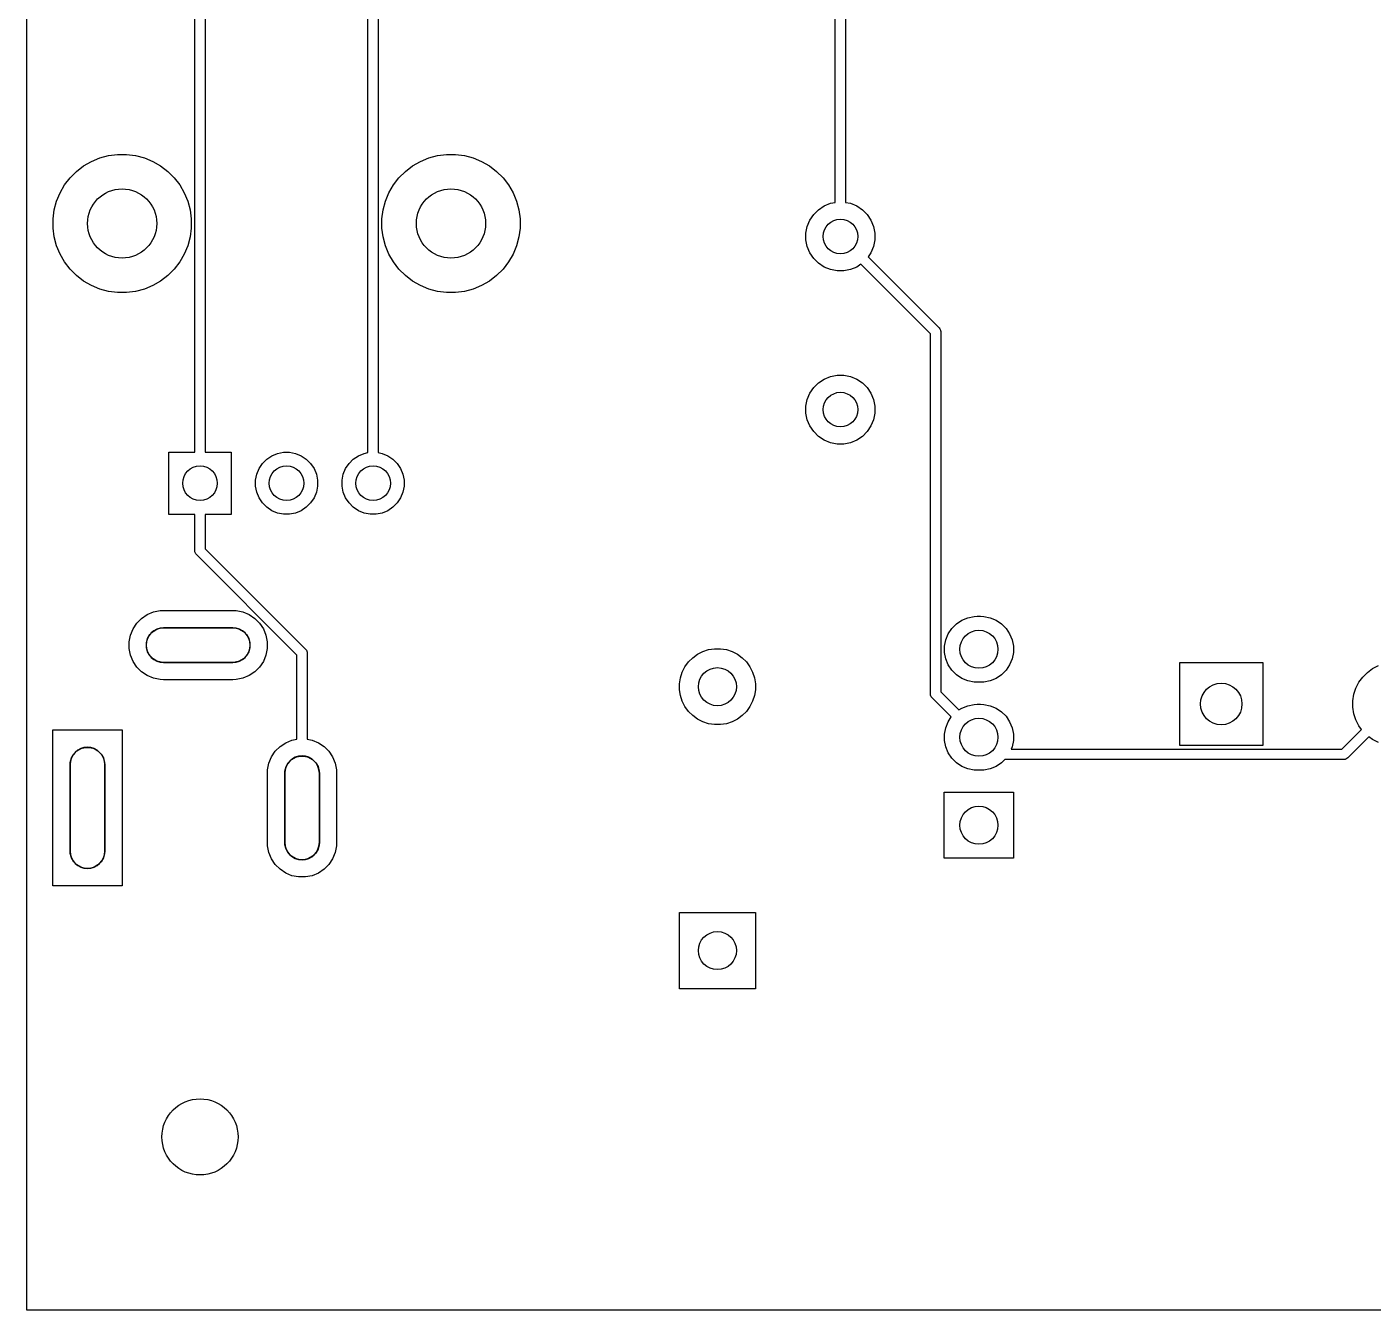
# Model space of a CAD drawing. Extents: x 119.8 to 199.8, y -185.2 to -95.2.
# Drawn here: x 119.76 to 158.64, y -185.16 to -148.11 of the extents above; entities that cross this region are included whole.
import ezdxf

# ---------------------------------------------------------------- set-up
doc = ezdxf.new("R2010")
doc.units = 0
doc.layers.add('BLACK', color=7, linetype='CONTINUOUS')

msp = doc.modelspace()

# ---------------------------------------------------------------- linework, layer by layer
at = {"layer": 'BLACK', "linetype": 'CONTINUOUS'}
for p, q in [((119.7556, -185.1644), (119.7556, -95.1644)), ((143.1056, -153.179555), (143.1056, -140.5444)), ((143.4056, -140.606532), (143.4056, -153.179555)), ((129.603, -160.40654), (129.603, -147.372259)), ((129.903, -147.373293), (129.903, -160.405506)), ((124.6082, -148.1644), (124.6082, -147.3894)), ((124.9082, -147.3894), (124.9082, -148.1644)), ((124.6082, -160.3894), (124.6082, -148.1644)), ((124.9082, -148.1644), (124.9082, -160.3894)), ((121.39446, -152.126461), (121.621023, -151.995655)), ((121.621023, -151.995655), (121.862721, -151.89554)), ((121.862721, -151.89554), (122.115419, -151.827829)), ((122.115419, -151.827829), (122.374794, -151.793682)), ((122.374794, -151.793682), (122.636406, -151.793682)), ((122.636406, -151.793682), (122.895781, -151.827829)), ((122.895781, -151.827829), (123.148479, -151.89554)), ((123.148479, -151.89554), (123.390177, -151.995655)), ((123.390177, -151.995655), (123.61674, -152.126461)), ((130.89446, -152.126461), (131.121023, -151.995655)), ((131.121023, -151.995655), (131.362721, -151.89554)), ((131.362721, -151.89554), (131.615419, -151.827829)), ((131.615419, -151.827829), (131.874794, -151.793682)), ((131.874794, -151.793682), (132.136406, -151.793682)), ((132.136406, -151.793682), (132.395781, -151.827829)), ((132.395781, -151.827829), (132.648479, -151.89554)), ((132.648479, -151.89554), (132.890177, -151.995655)), ((132.890177, -151.995655), (133.11674, -152.126461)), ((121.00192, -152.470708), (121.186908, -152.28572)), ((121.186908, -152.28572), (121.39446, -152.126461)), ((123.61674, -152.126461), (123.824292, -152.28572)), ((123.824292, -152.28572), (124.00928, -152.470708)), ((130.50192, -152.470708), (130.686908, -152.28572)), ((130.686908, -152.28572), (130.89446, -152.126461)), ((133.11674, -152.126461), (133.324292, -152.28572)), ((133.324292, -152.28572), (133.50928, -152.470708)), ((120.711855, -152.904823), (120.842661, -152.67826)), ((120.842661, -152.67826), (121.00192, -152.470708)), ((124.00928, -152.470708), (124.168539, -152.67826)), ((124.168539, -152.67826), (124.299345, -152.904823)), ((130.211855, -152.904823), (130.342661, -152.67826)), ((130.342661, -152.67826), (130.50192, -152.470708)), ((133.50928, -152.470708), (133.668539, -152.67826)), ((133.668539, -152.67826), (133.799345, -152.904823)), ((120.544029, -153.399219), (120.61174, -153.146521)), ((120.61174, -153.146521), (120.711855, -152.904823)), ((124.299345, -152.904823), (124.39946, -153.146521)), ((124.39946, -153.146521), (124.467171, -153.399219)), ((130.044029, -153.399219), (130.11174, -153.146521)), ((130.11174, -153.146521), (130.211855, -152.904823)), ((133.799345, -152.904823), (133.89946, -153.146521)), ((133.89946, -153.146521), (133.967171, -153.399219)), ((142.784203, -153.282479), (142.965315, -153.20746)), ((142.965315, -153.20746), (143.1056, -153.179555)), ((143.4056, -153.179555), (143.545885, -153.20746)), ((143.545885, -153.20746), (143.726997, -153.282479)), ((120.509882, -153.658594), (120.544029, -153.399219)), ((124.467171, -153.399219), (124.501318, -153.658594)), ((130.009882, -153.658594), (130.044029, -153.399219)), ((133.967171, -153.399219), (134.001318, -153.658594)), ((142.373679, -153.693003), (142.48259, -153.530007)), ((142.48259, -153.530007), (142.621207, -153.39139)), ((142.621207, -153.39139), (142.784203, -153.282479)), ((143.726997, -153.282479), (143.889993, -153.39139)), ((143.889993, -153.39139), (144.02861, -153.530007)), ((144.02861, -153.530007), (144.137521, -153.693003)), ((120.509882, -153.920206), (120.509882, -153.658594)), ((120.544029, -154.179581), (120.509882, -153.920206)), ((124.501318, -153.920206), (124.467171, -154.179581)), ((124.501318, -153.658594), (124.501318, -153.920206)), ((130.009882, -153.920206), (130.009882, -153.658594)), ((130.044029, -154.179581), (130.009882, -153.920206)), ((134.001318, -153.920206), (133.967171, -154.179581)), ((134.001318, -153.658594), (134.001318, -153.920206)), ((142.260415, -154.066383), (142.29866, -153.874115)), ((142.29866, -153.874115), (142.373679, -153.693003)), ((144.137521, -153.693003), (144.21254, -153.874115)), ((144.21254, -153.874115), (144.250785, -154.066383)), ((120.61174, -154.432279), (120.544029, -154.179581)), ((124.467171, -154.179581), (124.39946, -154.432279)), ((130.11174, -154.432279), (130.044029, -154.179581)), ((133.967171, -154.179581), (133.89946, -154.432279)), ((142.260415, -154.262417), (142.260415, -154.066383)), ((142.29866, -154.454685), (142.260415, -154.262417)), ((144.250785, -154.262417), (144.21254, -154.454685)), ((144.250785, -154.066383), (144.250785, -154.262417)), ((120.711855, -154.673977), (120.61174, -154.432279)), ((120.842661, -154.90054), (120.711855, -154.673977)), ((124.299345, -154.673977), (124.168539, -154.90054)), ((124.39946, -154.432279), (124.299345, -154.673977)), ((130.211855, -154.673977), (130.11174, -154.432279)), ((130.342661, -154.90054), (130.211855, -154.673977)), ((133.799345, -154.673977), (133.668539, -154.90054)), ((133.89946, -154.432279), (133.799345, -154.673977)), ((142.373679, -154.635797), (142.29866, -154.454685)), ((142.48259, -154.798793), (142.373679, -154.635797)), ((144.137521, -154.635797), (144.058056, -154.754724)), ((144.058056, -154.754724), (146.109066, -156.805734)), ((144.21254, -154.454685), (144.137521, -154.635797)), ((121.00192, -155.108092), (120.842661, -154.90054)), ((121.186908, -155.29308), (121.00192, -155.108092)), ((124.00928, -155.108092), (123.824292, -155.29308)), ((124.168539, -154.90054), (124.00928, -155.108092)), ((130.50192, -155.108092), (130.342661, -154.90054)), ((130.686908, -155.29308), (130.50192, -155.108092)), ((133.50928, -155.108092), (133.324292, -155.29308)), ((133.668539, -154.90054), (133.50928, -155.108092)), ((142.621207, -154.93741), (142.48259, -154.798793)), ((142.784203, -155.046321), (142.621207, -154.93741)), ((142.965315, -155.12134), (142.784203, -155.046321)), ((143.157583, -155.159585), (142.965315, -155.12134)), ((143.545885, -155.12134), (143.353617, -155.159585)), ((143.726997, -155.046321), (143.545885, -155.12134)), ((143.845924, -154.966856), (143.726997, -155.046321)), ((145.853, -156.973932), (143.845924, -154.966856)), ((121.39446, -155.452339), (121.186908, -155.29308)), ((121.621023, -155.583145), (121.39446, -155.452339)), ((123.61674, -155.452339), (123.390177, -155.583145)), ((123.824292, -155.29308), (123.61674, -155.452339)), ((130.89446, -155.452339), (130.686908, -155.29308)), ((131.121023, -155.583145), (130.89446, -155.452339)), ((133.11674, -155.452339), (132.890177, -155.583145)), ((133.324292, -155.29308), (133.11674, -155.452339)), ((143.353617, -155.159585), (143.157583, -155.159585)), ((121.862721, -155.68326), (121.621023, -155.583145)), ((122.115419, -155.750971), (121.862721, -155.68326)), ((122.374794, -155.785118), (122.115419, -155.750971)), ((122.636406, -155.785118), (122.374794, -155.785118)), ((122.895781, -155.750971), (122.636406, -155.785118)), ((123.148479, -155.68326), (122.895781, -155.750971)), ((123.390177, -155.583145), (123.148479, -155.68326)), ((131.362721, -155.68326), (131.121023, -155.583145)), ((131.615419, -155.750971), (131.362721, -155.68326)), ((131.874794, -155.785118), (131.615419, -155.750971)), ((132.136406, -155.785118), (131.874794, -155.785118)), ((132.395781, -155.750971), (132.136406, -155.785118)), ((132.648479, -155.68326), (132.395781, -155.750971)), ((132.890177, -155.583145), (132.648479, -155.68326)), ((145.853, -167.3718), (145.853, -156.973932)), ((146.109066, -156.805734), (146.127721, -156.828464)), ((146.127721, -156.828464), (146.143557, -156.866699)), ((146.143557, -156.866699), (146.150118, -156.882536)), ((146.150118, -156.882536), (146.153, -156.9118)), ((146.153, -156.9118), (146.153, -167.309668)), ((142.784203, -158.282479), (142.965315, -158.20746)), ((142.965315, -158.20746), (143.157583, -158.169215)), ((143.157583, -158.169215), (143.353617, -158.169215)), ((143.353617, -158.169215), (143.545885, -158.20746)), ((143.545885, -158.20746), (143.726997, -158.282479)), ((142.373679, -158.693003), (142.48259, -158.530007)), ((142.48259, -158.530007), (142.621207, -158.39139)), ((142.621207, -158.39139), (142.784203, -158.282479)), ((143.726997, -158.282479), (143.889993, -158.39139)), ((143.889993, -158.39139), (144.02861, -158.530007)), ((144.02861, -158.530007), (144.137521, -158.693003)), ((142.260415, -159.066383), (142.29866, -158.874115)), ((142.29866, -158.874115), (142.373679, -158.693003)), ((144.137521, -158.693003), (144.21254, -158.874115)), ((144.21254, -158.874115), (144.250785, -159.066383)), ((142.260415, -159.262417), (142.260415, -159.066383)), ((142.29866, -159.454685), (142.260415, -159.262417)), ((144.250785, -159.262417), (144.21254, -159.454685)), ((144.250785, -159.066383), (144.250785, -159.262417)), ((142.373679, -159.635797), (142.29866, -159.454685)), ((142.48259, -159.798793), (142.373679, -159.635797)), ((142.621207, -159.93741), (142.48259, -159.798793)), ((144.02861, -159.798793), (143.889993, -159.93741)), ((144.137521, -159.635797), (144.02861, -159.798793)), ((144.21254, -159.454685), (144.137521, -159.635797)), ((142.784203, -160.046321), (142.621207, -159.93741)), ((142.965315, -160.12134), (142.784203, -160.046321)), ((143.157583, -160.159585), (142.965315, -160.12134)), ((143.353617, -160.159585), (143.157583, -160.159585)), ((143.545885, -160.12134), (143.353617, -160.159585)), ((143.726997, -160.046321), (143.545885, -160.12134)), ((143.889993, -159.93741), (143.726997, -160.046321)), ((123.8556, -162.1894), (123.8556, -160.3894)), ((123.8556, -160.3894), (124.6082, -160.3894)), ((124.9082, -160.3894), (125.6556, -160.3894)), ((125.6556, -160.3894), (125.6556, -162.1894)), ((126.559891, -160.718446), (126.684646, -160.593691)), ((126.684646, -160.593691), (126.831343, -160.495671)), ((126.831343, -160.495671), (126.994344, -160.428154)), ((126.994344, -160.428154), (127.167385, -160.393734)), ((127.167385, -160.393734), (127.343815, -160.393734)), ((127.343815, -160.393734), (127.516856, -160.428154)), ((127.516856, -160.428154), (127.679857, -160.495671)), ((127.679857, -160.495671), (127.826554, -160.593691)), ((127.826554, -160.593691), (127.951309, -160.718446)), ((129.059891, -160.718446), (129.184646, -160.593691)), ((129.184646, -160.593691), (129.331343, -160.495671)), ((129.331343, -160.495671), (129.494344, -160.428154)), ((129.494344, -160.428154), (129.603, -160.40654)), ((129.903, -160.405506), (130.016856, -160.428154)), ((130.016856, -160.428154), (130.179857, -160.495671)), ((130.179857, -160.495671), (130.326554, -160.593691)), ((130.326554, -160.593691), (130.451309, -160.718446)), ((126.394354, -161.028144), (126.461871, -160.865143)), ((126.461871, -160.865143), (126.559891, -160.718446)), ((127.951309, -160.718446), (128.049329, -160.865143)), ((128.049329, -160.865143), (128.116846, -161.028144)), ((128.894354, -161.028144), (128.961871, -160.865143)), ((128.961871, -160.865143), (129.059891, -160.718446)), ((130.451309, -160.718446), (130.549329, -160.865143)), ((130.549329, -160.865143), (130.616846, -161.028144)), ((126.359934, -161.201185), (126.394354, -161.028144)), ((126.359934, -161.377615), (126.359934, -161.201185)), ((126.394354, -161.550656), (126.359934, -161.377615)), ((128.116846, -161.028144), (128.151266, -161.201185)), ((128.151266, -161.377615), (128.116846, -161.550656)), ((128.151266, -161.201185), (128.151266, -161.377615)), ((128.859934, -161.201185), (128.894354, -161.028144)), ((128.859934, -161.377615), (128.859934, -161.201185)), ((128.894354, -161.550656), (128.859934, -161.377615)), ((130.616846, -161.028144), (130.651266, -161.201185)), ((130.651266, -161.377615), (130.616846, -161.550656)), ((130.651266, -161.201185), (130.651266, -161.377615)), ((126.461871, -161.713657), (126.394354, -161.550656)), ((126.559891, -161.860354), (126.461871, -161.713657)), ((128.049329, -161.713657), (127.951309, -161.860354)), ((128.116846, -161.550656), (128.049329, -161.713657)), ((128.961871, -161.713657), (128.894354, -161.550656)), ((129.059891, -161.860354), (128.961871, -161.713657)), ((130.549329, -161.713657), (130.451309, -161.860354)), ((130.616846, -161.550656), (130.549329, -161.713657)), ((126.684646, -161.985109), (126.559891, -161.860354)), ((126.831343, -162.083129), (126.684646, -161.985109)), ((126.994344, -162.150646), (126.831343, -162.083129)), ((127.167385, -162.185066), (126.994344, -162.150646)), ((127.516856, -162.150646), (127.343815, -162.185066)), ((127.679857, -162.083129), (127.516856, -162.150646)), ((127.826554, -161.985109), (127.679857, -162.083129)), ((127.951309, -161.860354), (127.826554, -161.985109)), ((129.184646, -161.985109), (129.059891, -161.860354)), ((129.331343, -162.083129), (129.184646, -161.985109)), ((129.494344, -162.150646), (129.331343, -162.083129)), ((129.667385, -162.185066), (129.494344, -162.150646)), ((130.016856, -162.150646), (129.843815, -162.185066)), ((130.179857, -162.083129), (130.016856, -162.150646)), ((130.326554, -161.985109), (130.179857, -162.083129)), ((130.451309, -161.860354), (130.326554, -161.985109)), ((124.6056, -162.1894), (123.8556, -162.1894)), ((124.6056, -163.245556), (124.6056, -162.1894)), ((125.6556, -162.1894), (124.9056, -162.1894)), ((124.9056, -162.1894), (124.9056, -163.183424)), ((127.343815, -162.185066), (127.167385, -162.185066)), ((129.843815, -162.185066), (129.667385, -162.185066)), ((124.608482, -163.274819), (124.6056, -163.245556)), ((124.630879, -163.328891), (124.608482, -163.274819)), ((124.9056, -163.183424), (127.809066, -166.08689)), ((124.649534, -163.351622), (124.630879, -163.328891)), ((127.553, -166.255088), (124.649534, -163.351622)), ((122.92999, -165.330007), (123.068607, -165.19139)), ((123.068607, -165.19139), (123.231603, -165.082479)), ((123.231603, -165.082479), (123.412715, -165.00746)), ((123.412715, -165.00746), (123.604983, -164.969215)), ((123.604983, -164.969215), (123.703, -164.9644)), ((123.703, -164.9644), (125.703, -164.9644)), ((125.703, -164.9644), (125.801017, -164.969215)), ((125.801017, -164.969215), (125.993285, -165.00746)), ((125.993285, -165.00746), (126.174397, -165.082479)), ((126.174397, -165.082479), (126.337393, -165.19139)), ((126.337393, -165.19139), (126.47601, -165.330007)), ((146.60384, -165.348108), (146.759095, -165.24437)), ((146.759095, -165.24437), (146.931604, -165.172914)), ((146.931604, -165.172914), (147.114739, -165.136487)), ((147.114739, -165.136487), (147.2081, -165.1319)), ((147.2081, -165.1319), (147.3031, -165.1319)), ((147.3031, -165.1319), (147.396461, -165.136487)), ((147.396461, -165.136487), (147.579596, -165.172914)), ((147.579596, -165.172914), (147.752105, -165.24437)), ((147.752105, -165.24437), (147.90736, -165.348108)), ((122.74606, -165.674115), (122.821079, -165.493003)), ((122.821079, -165.493003), (122.92999, -165.330007)), ((123.306323, -165.660019), (123.398619, -165.567723)), ((123.398619, -165.567723), (123.511658, -165.50246)), ((123.511658, -165.50246), (123.637737, -165.468678)), ((123.637737, -165.468678), (123.703, -165.4644)), ((123.703, -165.4644), (125.703, -165.4644)), ((125.703, -165.4644), (123.703, -165.4644)), ((125.703, -165.4644), (125.768263, -165.468678)), ((125.768263, -165.468678), (125.894342, -165.50246)), ((125.894342, -165.50246), (126.007381, -165.567723)), ((126.007381, -165.567723), (126.099677, -165.660019)), ((126.47601, -165.330007), (126.584921, -165.493003)), ((126.584921, -165.493003), (126.65994, -165.674115)), ((146.296614, -165.807904), (146.36807, -165.635395)), ((146.36807, -165.635395), (146.471808, -165.48014)), ((146.471808, -165.48014), (146.60384, -165.348108)), ((147.90736, -165.348108), (148.039392, -165.48014)), ((148.039392, -165.48014), (148.14313, -165.635395)), ((148.14313, -165.635395), (148.214586, -165.807904)), ((122.707815, -165.866383), (122.74606, -165.674115)), ((122.707815, -166.062417), (122.707815, -165.866383)), ((123.207278, -165.899137), (123.24106, -165.773058)), ((123.207278, -166.029663), (123.207278, -165.899137)), ((123.24106, -166.155742), (123.207278, -166.029663)), ((123.24106, -165.773058), (123.306323, -165.660019)), ((126.099677, -165.660019), (126.16494, -165.773058)), ((126.16494, -165.773058), (126.198722, -165.899137)), ((126.198722, -166.029663), (126.16494, -166.155742)), ((126.198722, -165.899137), (126.198722, -166.029663)), ((126.65994, -165.674115), (126.698185, -165.866383)), ((126.698185, -165.866383), (126.698185, -166.062417)), ((146.260187, -165.991039), (146.296614, -165.807904)), ((146.260187, -166.177761), (146.260187, -165.991039)), ((148.214586, -165.807904), (148.251013, -165.991039)), ((148.251013, -165.991039), (148.251013, -166.177761)), ((122.74606, -166.254685), (122.707815, -166.062417)), ((122.821079, -166.435797), (122.74606, -166.254685)), ((123.306323, -166.268781), (123.24106, -166.155742)), ((123.398619, -166.361077), (123.306323, -166.268781)), ((123.511658, -166.42634), (123.398619, -166.361077)), ((123.637737, -166.460122), (123.511658, -166.42634)), ((125.894342, -166.42634), (125.768263, -166.460122)), ((126.007381, -166.361077), (125.894342, -166.42634)), ((126.099677, -166.268781), (126.007381, -166.361077)), ((126.16494, -166.155742), (126.099677, -166.268781)), ((126.65994, -166.254685), (126.584921, -166.435797)), ((126.698185, -166.062417), (126.65994, -166.254685)), ((127.553, -168.679555), (127.553, -166.255088)), ((127.809066, -166.08689), (127.827721, -166.109621)), ((127.827721, -166.109621), (127.84084, -166.141295)), ((127.84084, -166.141295), (127.850118, -166.163692)), ((127.850118, -166.163692), (127.853, -166.192956)), ((127.853, -166.192956), (127.853, -168.679555)), ((138.866553, -166.450007), (138.988607, -166.327953)), ((138.988607, -166.327953), (139.128252, -166.226496)), ((139.128252, -166.226496), (139.282048, -166.148133)), ((139.282048, -166.148133), (139.44621, -166.094793)), ((139.44621, -166.094793), (139.616695, -166.067791)), ((139.616695, -166.067791), (139.789305, -166.067791)), ((139.789305, -166.067791), (139.95979, -166.094793)), ((139.95979, -166.094793), (140.123952, -166.148133)), ((140.123952, -166.148133), (140.277748, -166.226496)), ((140.277748, -166.226496), (140.417393, -166.327953)), ((140.417393, -166.327953), (140.539447, -166.450007)), ((146.296614, -166.360896), (146.260187, -166.177761)), ((146.36807, -166.533405), (146.296614, -166.360896)), ((148.214586, -166.360896), (148.14313, -166.533405)), ((148.251013, -166.177761), (148.214586, -166.360896)), ((122.92999, -166.598793), (122.821079, -166.435797)), ((123.068607, -166.73741), (122.92999, -166.598793)), ((123.231603, -166.846321), (123.068607, -166.73741)), ((123.703, -166.4644), (123.637737, -166.460122)), ((125.703, -166.4644), (123.703, -166.4644)), ((123.703, -166.4644), (125.703, -166.4644)), ((125.768263, -166.460122), (125.703, -166.4644)), ((126.337393, -166.73741), (126.174397, -166.846321)), ((126.47601, -166.598793), (126.337393, -166.73741)), ((126.584921, -166.435797), (126.47601, -166.598793)), ((138.633393, -166.90761), (138.686733, -166.743448)), ((138.686733, -166.743448), (138.765096, -166.589652)), ((138.765096, -166.589652), (138.866553, -166.450007)), ((140.539447, -166.450007), (140.640904, -166.589652)), ((140.640904, -166.589652), (140.719267, -166.743448)), ((140.719267, -166.743448), (140.772607, -166.90761)), ((146.471808, -166.68866), (146.36807, -166.533405)), ((146.60384, -166.820692), (146.471808, -166.68866)), ((146.759095, -166.92443), (146.60384, -166.820692)), ((147.90736, -166.820692), (147.752105, -166.92443)), ((148.039392, -166.68866), (147.90736, -166.820692)), ((148.14313, -166.533405), (148.039392, -166.68866)), ((153.0556, -168.8644), (153.0556, -166.4644)), ((153.0556, -166.4644), (155.4556, -166.4644)), ((155.4556, -166.4644), (155.4556, -168.8644)), ((158.343113, -166.885062), (158.476262, -166.751913)), ((158.476262, -166.751913), (158.628602, -166.641232)), ((158.628602, -166.641232), (158.79638, -166.555745)), ((123.412715, -166.92134), (123.231603, -166.846321)), ((123.604983, -166.959585), (123.412715, -166.92134)), ((123.703, -166.9644), (123.604983, -166.959585)), ((125.703, -166.9644), (123.703, -166.9644)), ((125.801017, -166.959585), (125.703, -166.9644)), ((125.993285, -166.92134), (125.801017, -166.959585)), ((126.174397, -166.846321), (125.993285, -166.92134)), ((138.606391, -167.078095), (138.633393, -166.90761)), ((138.606391, -167.250705), (138.606391, -167.078095)), ((140.772607, -166.90761), (140.799609, -167.078095)), ((140.799609, -167.078095), (140.799609, -167.250705)), ((146.931604, -166.995886), (146.759095, -166.92443)), ((147.114739, -167.032313), (146.931604, -166.995886)), ((147.2081, -167.0369), (147.114739, -167.032313)), ((147.3031, -167.0369), (147.2081, -167.0369)), ((147.396461, -167.032313), (147.3031, -167.0369)), ((147.579596, -166.995886), (147.396461, -167.032313)), ((147.752105, -166.92443), (147.579596, -166.995886)), ((158.088756, -167.384266), (158.146945, -167.20518)), ((158.146945, -167.20518), (158.232432, -167.037402)), ((158.232432, -167.037402), (158.343113, -166.885062)), ((138.633393, -167.42119), (138.606391, -167.250705)), ((138.686733, -167.585352), (138.633393, -167.42119)), ((138.765096, -167.739148), (138.686733, -167.585352)), ((140.719267, -167.585352), (140.640904, -167.739148)), ((140.772607, -167.42119), (140.719267, -167.585352)), ((140.799609, -167.250705), (140.772607, -167.42119)), ((145.855882, -167.401064), (145.853, -167.3718)), ((145.858646, -167.407736), (145.855882, -167.401064)), ((145.878279, -167.455135), (145.858646, -167.407736)), ((145.896934, -167.477866), (145.878279, -167.455135)), ((146.45875, -168.039682), (145.896934, -167.477866)), ((146.153, -167.309668), (146.68033, -167.836998)), ((158.059299, -167.570249), (158.088756, -167.384266)), ((158.059299, -167.758551), (158.059299, -167.570249)), ((138.866553, -167.878793), (138.765096, -167.739148)), ((138.988607, -168.000847), (138.866553, -167.878793)), ((140.539447, -167.878793), (140.417393, -168.000847)), ((140.640904, -167.739148), (140.539447, -167.878793)), ((146.68033, -167.836998), (146.759095, -167.78437)), ((146.759095, -167.78437), (146.931604, -167.712914)), ((146.931604, -167.712914), (147.114739, -167.676487)), ((147.114739, -167.676487), (147.2081, -167.6719)), ((147.2081, -167.6719), (147.3031, -167.6719)), ((147.3031, -167.6719), (147.396461, -167.676487)), ((147.396461, -167.676487), (147.579596, -167.712914)), ((147.579596, -167.712914), (147.752105, -167.78437)), ((147.752105, -167.78437), (147.90736, -167.888108)), ((147.90736, -167.888108), (148.039392, -168.02014)), ((158.088756, -167.944534), (158.059299, -167.758551)), ((158.146945, -168.12362), (158.088756, -167.944534)), ((139.128252, -168.102304), (138.988607, -168.000847)), ((139.282048, -168.180667), (139.128252, -168.102304)), ((139.44621, -168.234007), (139.282048, -168.180667)), ((139.616695, -168.261009), (139.44621, -168.234007)), ((139.789305, -168.261009), (139.616695, -168.261009)), ((139.95979, -168.234007), (139.789305, -168.261009)), ((140.123952, -168.180667), (139.95979, -168.234007)), ((140.277748, -168.102304), (140.123952, -168.180667)), ((140.417393, -168.000847), (140.277748, -168.102304)), ((146.260187, -168.531039), (146.296614, -168.347904)), ((146.296614, -168.347904), (146.36807, -168.175395)), ((146.36807, -168.175395), (146.45875, -168.039682)), ((148.039392, -168.02014), (148.14313, -168.175395)), ((148.14313, -168.175395), (148.214586, -168.347904)), ((148.214586, -168.347904), (148.251013, -168.531039)), ((158.232432, -168.291398), (158.146945, -168.12362)), ((158.309876, -168.397991), (158.232432, -168.291398)), ((120.503, -172.9144), (120.503, -168.4144)), ((120.503, -168.4144), (122.503, -168.4144)), ((122.503, -168.4144), (122.503, -172.9144)), ((127.231603, -168.782479), (127.412715, -168.70746)), ((127.412715, -168.70746), (127.553, -168.679555)), ((127.853, -168.679555), (127.993285, -168.70746)), ((127.993285, -168.70746), (128.174397, -168.782479)), ((146.260187, -168.717761), (146.260187, -168.531039)), ((146.296614, -168.900896), (146.260187, -168.717761)), ((148.251013, -168.717761), (148.214586, -168.900896)), ((148.251013, -168.531039), (148.251013, -168.717761)), ((157.740868, -168.967), (158.309876, -168.397991)), ((158.522008, -168.610123), (157.909066, -169.223066)), ((158.628602, -168.687568), (158.522008, -168.610123)), ((158.79638, -168.773055), (158.628602, -168.687568)), ((121.04106, -169.223058), (121.106323, -169.110019)), ((121.106323, -169.110019), (121.198619, -169.017723)), ((121.198619, -169.017723), (121.311658, -168.95246)), ((121.311658, -168.95246), (121.437737, -168.918678)), ((121.437737, -168.918678), (121.568263, -168.918678)), ((121.568263, -168.918678), (121.694342, -168.95246)), ((121.694342, -168.95246), (121.807381, -169.017723)), ((121.807381, -169.017723), (121.899677, -169.110019)), ((121.899677, -169.110019), (121.96494, -169.223058)), ((126.821079, -169.193003), (126.92999, -169.030007)), ((126.92999, -169.030007), (127.068607, -168.89139)), ((127.068607, -168.89139), (127.231603, -168.782479)), ((128.174397, -168.782479), (128.337393, -168.89139)), ((128.337393, -168.89139), (128.47601, -169.030007)), ((128.47601, -169.030007), (128.584921, -169.193003)), ((146.36807, -169.073405), (146.296614, -168.900896)), ((146.471808, -169.22866), (146.36807, -169.073405)), ((148.214586, -168.900896), (148.187205, -168.967)), ((148.187205, -168.967), (157.740868, -168.967)), ((155.4556, -168.8644), (153.0556, -168.8644)), ((121.003, -169.4144), (121.007278, -169.349137)), ((121.003, -171.9144), (121.003, -169.4144)), ((121.003, -169.4144), (121.003, -171.9144)), ((121.007278, -169.349137), (121.04106, -169.223058)), ((121.96494, -169.223058), (121.998722, -169.349137)), ((121.998722, -169.349137), (122.003, -169.4144)), ((122.003, -169.4144), (122.003, -171.9144)), ((122.003, -171.9144), (122.003, -169.4144)), ((126.707815, -169.566383), (126.74606, -169.374115)), ((126.74606, -169.374115), (126.821079, -169.193003)), ((127.207278, -169.599137), (127.24106, -169.473058)), ((127.24106, -169.473058), (127.306323, -169.360019)), ((127.306323, -169.360019), (127.398619, -169.267723)), ((127.398619, -169.267723), (127.511658, -169.20246)), ((127.511658, -169.20246), (127.637737, -169.168678)), ((127.637737, -169.168678), (127.768263, -169.168678)), ((127.768263, -169.168678), (127.894342, -169.20246)), ((127.894342, -169.20246), (128.007381, -169.267723)), ((128.007381, -169.267723), (128.099677, -169.360019)), ((128.099677, -169.360019), (128.16494, -169.473058)), ((128.16494, -169.473058), (128.198722, -169.599137)), ((128.584921, -169.193003), (128.65994, -169.374115)), ((128.65994, -169.374115), (128.698185, -169.566383)), ((146.60384, -169.360692), (146.471808, -169.22866)), ((146.759095, -169.46443), (146.60384, -169.360692)), ((146.931604, -169.535886), (146.759095, -169.46443)), ((147.114739, -169.572313), (146.931604, -169.535886)), ((147.579596, -169.535886), (147.396461, -169.572313)), ((147.752105, -169.46443), (147.579596, -169.535886)), ((147.90736, -169.360692), (147.752105, -169.46443)), ((148.001052, -169.267), (147.90736, -169.360692)), ((157.803, -169.267), (148.001052, -169.267)), ((157.832264, -169.264118), (157.803, -169.267)), ((157.854661, -169.25484), (157.832264, -169.264118)), ((157.886335, -169.241721), (157.854661, -169.25484)), ((157.909066, -169.223066), (157.886335, -169.241721)), ((126.703, -169.6644), (126.707815, -169.566383)), ((126.703, -171.6644), (126.703, -169.6644)), ((127.203, -169.6644), (127.207278, -169.599137)), ((127.203, -171.6644), (127.203, -169.6644)), ((127.203, -169.6644), (127.203, -171.6644)), ((128.198722, -169.599137), (128.203, -169.6644)), ((128.203, -169.6644), (128.203, -171.6644)), ((128.203, -171.6644), (128.203, -169.6644)), ((128.698185, -169.566383), (128.703, -169.6644)), ((128.703, -169.6644), (128.703, -171.6644)), ((147.2081, -169.5769), (147.114739, -169.572313)), ((147.3031, -169.5769), (147.2081, -169.5769)), ((147.396461, -169.572313), (147.3031, -169.5769)), ((146.2556, -172.1169), (146.2556, -170.2119)), ((146.2556, -170.2119), (148.2556, -170.2119)), ((148.2556, -170.2119), (148.2556, -172.1169)), ((126.707815, -171.762417), (126.703, -171.6644)), ((126.74606, -171.954685), (126.707815, -171.762417)), ((127.207278, -171.729663), (127.203, -171.6644)), ((127.24106, -171.855742), (127.207278, -171.729663)), ((127.306323, -171.968781), (127.24106, -171.855742)), ((128.16494, -171.855742), (128.099677, -171.968781)), ((128.198722, -171.729663), (128.16494, -171.855742)), ((128.203, -171.6644), (128.198722, -171.729663)), ((128.698185, -171.762417), (128.65994, -171.954685)), ((128.703, -171.6644), (128.698185, -171.762417)), ((121.007278, -171.979663), (121.003, -171.9144)), ((121.04106, -172.105742), (121.007278, -171.979663)), ((121.106323, -172.218781), (121.04106, -172.105742)), ((121.198619, -172.311077), (121.106323, -172.218781)), ((121.899677, -172.218781), (121.807381, -172.311077)), ((121.96494, -172.105742), (121.899677, -172.218781)), ((121.998722, -171.979663), (121.96494, -172.105742)), ((122.003, -171.9144), (121.998722, -171.979663)), ((126.821079, -172.135797), (126.74606, -171.954685)), ((126.92999, -172.298793), (126.821079, -172.135797)), ((127.398619, -172.061077), (127.306323, -171.968781)), ((127.511658, -172.12634), (127.398619, -172.061077)), ((127.637737, -172.160122), (127.511658, -172.12634)), ((127.768263, -172.160122), (127.637737, -172.160122)), ((127.894342, -172.12634), (127.768263, -172.160122)), ((128.007381, -172.061077), (127.894342, -172.12634)), ((128.099677, -171.968781), (128.007381, -172.061077)), ((128.584921, -172.135797), (128.47601, -172.298793)), ((128.65994, -171.954685), (128.584921, -172.135797)), ((148.2556, -172.1169), (146.2556, -172.1169)), ((121.311658, -172.37634), (121.198619, -172.311077)), ((121.437737, -172.410122), (121.311658, -172.37634)), ((121.568263, -172.410122), (121.437737, -172.410122)), ((121.694342, -172.37634), (121.568263, -172.410122)), ((121.807381, -172.311077), (121.694342, -172.37634)), ((127.068607, -172.43741), (126.92999, -172.298793)), ((127.231603, -172.546321), (127.068607, -172.43741)), ((127.412715, -172.62134), (127.231603, -172.546321)), ((127.604983, -172.659585), (127.412715, -172.62134)), ((127.993285, -172.62134), (127.801017, -172.659585)), ((128.174397, -172.546321), (127.993285, -172.62134)), ((128.337393, -172.43741), (128.174397, -172.546321)), ((128.47601, -172.298793), (128.337393, -172.43741)), ((122.503, -172.9144), (120.503, -172.9144)), ((127.801017, -172.659585), (127.604983, -172.659585)), ((138.603, -175.8844), (138.603, -173.6844)), ((138.603, -173.6844), (140.803, -173.6844)), ((140.803, -173.6844), (140.803, -175.8844)), ((140.803, -175.8844), (138.603, -175.8844)), ((199.7556, -185.1644), (119.7556, -185.1644))]:
    msp.add_line(p, q, dxfattribs=at)
at = {"layer": 'BLACK'}
for centre, radius in [((122.5056, -153.7894), 1), ((122.5056, -153.7894), 1), ((132.0056, -153.7894), 1), ((132.0056, -153.7894), 1), ((143.2556, -154.1644), 0.5), ((143.2556, -154.1644), 0.5), ((143.2556, -159.1644), 0.5), ((143.2556, -159.1644), 0.5), ((124.7556, -161.2894), 0.5), ((124.7556, -161.2894), 0.5), ((127.2556, -161.2894), 0.5), ((127.2556, -161.2894), 0.5), ((129.7556, -161.2894), 0.5), ((129.7556, -161.2894), 0.5), ((147.2556, -166.0844), 0.55), ((147.2556, -166.0844), 0.55), ((139.703, -167.1644), 0.55), ((139.703, -167.1644), 0.55), ((154.2556, -167.6644), 0.6), ((154.2556, -167.6644), 0.6), ((147.2556, -168.6244), 0.55), ((147.2556, -168.6244), 0.55), ((147.2556, -171.1644), 0.55), ((147.2556, -171.1644), 0.55), ((139.703, -174.7844), 0.55), ((139.703, -174.7844), 0.55), ((124.7556, -180.1644), 1.1), ((124.7556, -180.1644), 1.099999)]:
    msp.add_circle(centre, radius, dxfattribs=at)
for centre, start, end in [((123.703, -165.9644), 90, 270), ((125.703, -165.9644), 270, 450), ((121.503, -169.4144), 0, 180), ((127.703, -169.6644), 0, 180), ((127.703, -171.6644), 180, 360), ((121.503, -171.9144), 180, 360)]:
    msp.add_arc(centre, 0.5, start, end, dxfattribs=at)
at = {"layer": 'WHITE', "linetype": 'CONTINUOUS'}
for p, q in [((125.703, -165.4644), (123.703, -165.4644)), ((123.703, -166.4644), (125.703, -166.4644)), ((121.003, -169.4144), (121.003, -171.9144)), ((122.003, -171.9144), (122.003, -169.4144)), ((127.203, -169.6644), (127.203, -171.6644)), ((128.203, -171.6644), (128.203, -169.6644))]:
    msp.add_line(p, q, dxfattribs=at)
at = {"layer": 'WHITE'}
for centre, radius in [((122.5056, -153.7894), 1), ((132.0056, -153.7894), 1), ((143.2556, -154.1644), 0.5), ((143.2556, -159.1644), 0.5), ((124.7556, -161.2894), 0.5), ((127.2556, -161.2894), 0.5), ((129.7556, -161.2894), 0.5), ((147.2556, -166.0844), 0.55), ((139.703, -167.1644), 0.55), ((154.2556, -167.6644), 0.6), ((147.2556, -168.6244), 0.55), ((147.2556, -171.1644), 0.55), ((139.703, -174.7844), 0.55), ((124.7556, -180.1644), 1.099999)]:
    msp.add_circle(centre, radius, dxfattribs=at)
for centre, start, end in [((123.703, -165.9644), 90, 270), ((125.703, -165.9644), 270, 450), ((121.503, -169.4144), 0, 180), ((127.703, -169.6644), 0, 180), ((127.703, -171.6644), 180, 360), ((121.503, -171.9144), 180, 360)]:
    msp.add_arc(centre, 0.5, start, end, dxfattribs=at)

doc.saveas('drawing.dxf')
